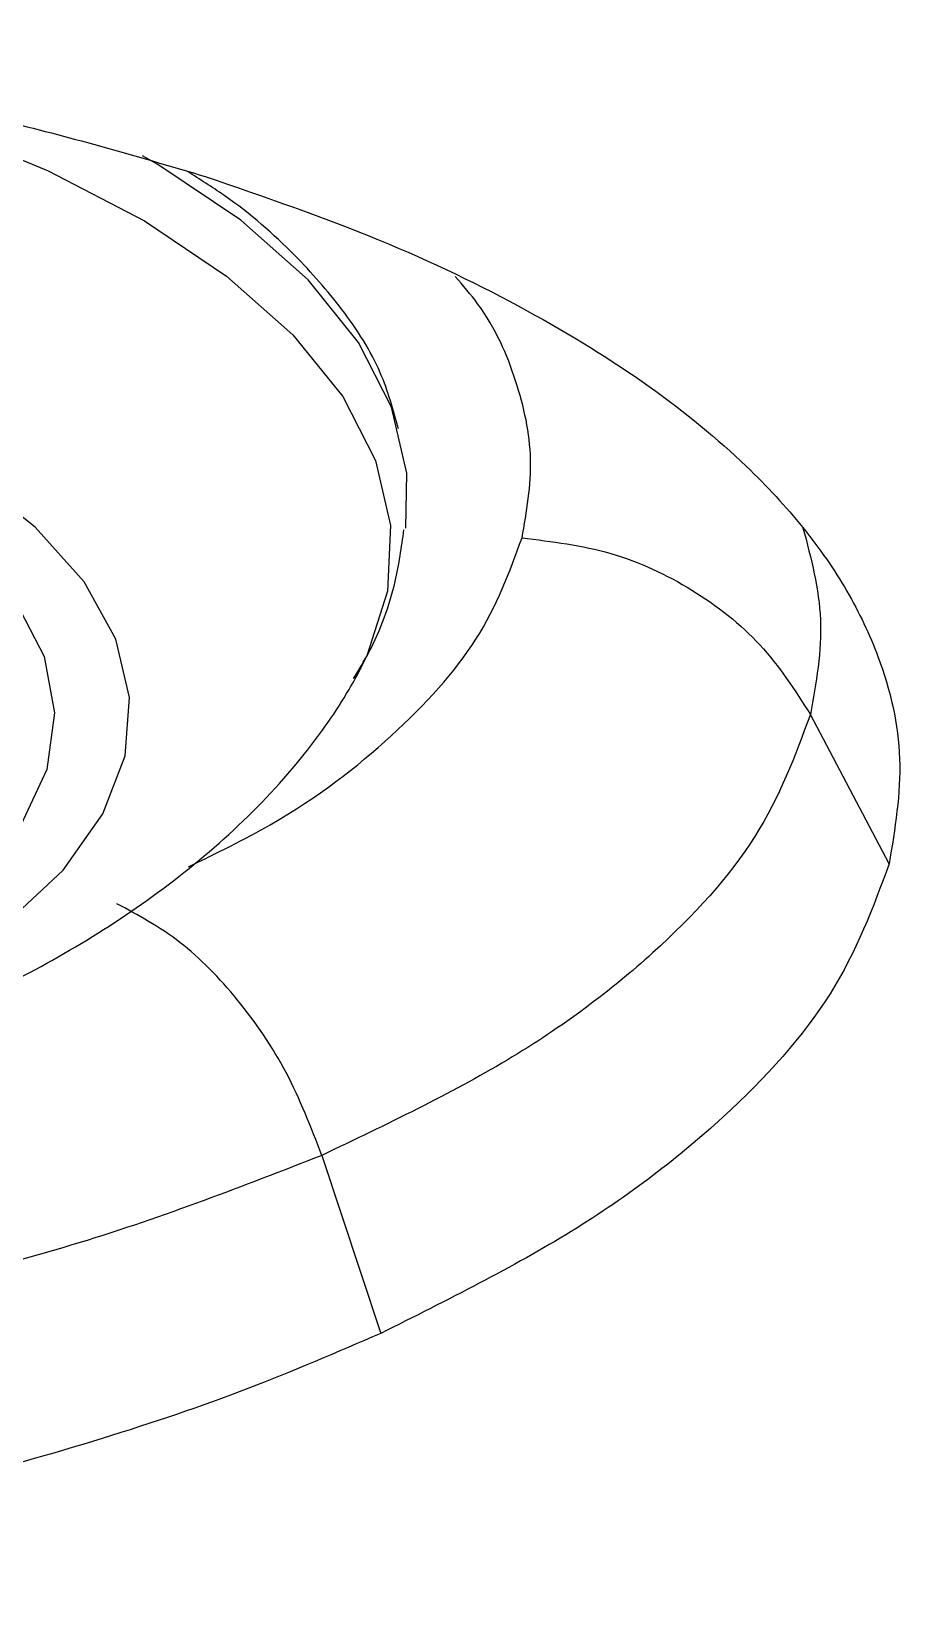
# Model space of a CAD drawing. Extents: x 1076 to 1148, y 508 to 635.
# Drawn here: x 1094.952 to 1095.625, y 582.821 to 584.032 of the extents above; entities that cross this region are included whole.
import ezdxf

# ---------------------------------------------------------------- set-up
doc = ezdxf.new("R2010")
doc.units = 0
doc.header["$MEASUREMENT"] = 0
doc.layers.add('1', color=4, linetype='Continuous')

# ---------------------------------------------------------------- blocks, each defined once
blk = doc.blocks.new('2026 TX')
at = {"layer": '1', "color": 3}
for p, q in [((19.8537, 63.5934), (19.7927, 63.709)), ((19.4146, 63.3678), (19.4602, 63.23))]:
    blk.add_line(p, q, dxfattribs=at)
at = {"layer": '1', "color": 3, "flags": 128}
for points in [[(18.9935, 64.2035), (19.0244, 64.1951), (19.118, 64.1648), (19.2027, 64.1299), (19.2773, 64.091), (19.3408, 64.0484), (19.3921, 64.0029), (19.4307, 63.9551), (19.456, 63.9057), (19.4676, 63.8552), (19.4654, 63.8046), (19.4494, 63.7544), (19.4411, 63.738)], [(19.4795, 63.8532), (19.4804, 63.8959), (19.4686, 63.9469), (19.443, 63.997), (19.4039, 64.0455), (19.3519, 64.0916), (19.2876, 64.1347), (19.2757, 64.1415)], [(19.1704, 63.5474), (19.2143, 63.5886), (19.2451, 63.6321), (19.2624, 63.6769), (19.2657, 63.7222), (19.255, 63.7674), (19.2305, 63.8116), (19.1927, 63.8539), (19.1422, 63.8937)], [(19.0371, 63.9097), (19.0936, 63.8764), (19.142, 63.8379), (19.1775, 63.7968), (19.1996, 63.754), (19.2076, 63.7102), (19.2016, 63.6664), (19.1815, 63.6234), (19.1479, 63.582), (19.1012, 63.543), (19.0426, 63.5072), (18.973, 63.4753), (18.8938, 63.4479)]]:
    blk.add_lwpolyline(points, dxfattribs=at)
at = {"layer": '1', "color": 3}
for points, knots in [([(18.0378, 64.199), (18.1075, 64.2088), (18.2362, 64.2267), (18.4195, 64.2369), (18.5692, 64.2382), (18.6787, 64.2344), (18.76, 64.2292), (18.8252, 64.2237), (18.8916, 64.2166), (18.9576, 64.2079), (19.0546, 64.1927), (19.1807, 64.1677), (19.276, 64.1397), (19.3242, 64.1255)], [0, 0, 0, 0, 0.159425, 0.294206, 0.404305, 0.489645, 0.537557, 0.586931, 0.637774, 0.690096, 0.741173, 0.868819, 1, 1, 1, 1]), ([(19.4739, 63.93), (19.4699, 63.9446), (19.4613, 63.9763), (19.4328, 64.0214), (19.3923, 64.0674), (19.3521, 64.1031), (19.3201, 64.1232), (19.3105, 64.1293)], [0, 0, 0, 0, 0.200517, 0.434464, 0.645964, 0.893301, 1, 1, 1, 1]), ([(19.3242, 64.1255), (19.3701, 64.1097), (19.4605, 64.0785), (19.5747, 64.0232), (19.67, 63.9643), (19.7392, 63.9074), (19.7885, 63.854), (19.8227, 63.8047), (19.8508, 63.7451), (19.8671, 63.6743), (19.8582, 63.6206), (19.8537, 63.5934)], [0, 0, 0, 0, 0.126247, 0.248896, 0.367956, 0.483427, 0.56764, 0.652304, 0.737509, 0.867335, 1, 1, 1, 1]), ([(19.5695, 63.8457), (19.5731, 63.866), (19.5801, 63.9066), (19.5666, 63.9674), (19.5462, 64.015), (19.5239, 64.0411), (19.5178, 64.0481)], [0, 0, 0, 0, 0.2968272, 0.5936501, 0.8904684, 1, 1, 1, 1]), ([(19.3114, 63.5911), (19.3331, 63.6018), (19.3958, 63.6324), (19.4718, 63.6919), (19.5404, 63.7665), (19.5598, 63.8193), (19.5695, 63.8457)], [0, 0, 0, 0, 0.150791, 0.433861, 0.71693, 1, 1, 1, 1]), ([(19.4391, 63.7368), (19.4432, 63.7435), (19.4574, 63.767), (19.4716, 63.8058), (19.4762, 63.8385), (19.4781, 63.8519)], [0, 0, 0, 0, 0.1914968, 0.6700939, 1, 1, 1, 1]), ([(19.5695, 63.8457), (19.5927, 63.8429), (19.6389, 63.8373), (19.7025, 63.8074), (19.757, 63.7649), (19.7807, 63.7277), (19.7927, 63.709)], [0, 0, 0, 0, 0.251193, 0.5, 0.748807, 1, 1, 1, 1]), ([(19.787, 63.8535), (19.7933, 63.8298), (19.8059, 63.7817), (19.7971, 63.7335), (19.7927, 63.709)], [0, 0, 0, 0, 0.492788, 1, 1, 1, 1]), ([(18.4822, 63.357), (18.4862, 63.357), (18.4988, 63.357), (18.5265, 63.3574), (18.5696, 63.3587), (18.6266, 63.362), (18.6932, 63.368), (18.7659, 63.3774), (18.8417, 63.3905), (18.9184, 63.4076), (18.995, 63.4289), (19.0704, 63.4549), (19.1445, 63.4861), (19.2164, 63.5234), (19.285, 63.5675), (19.3483, 63.619), (19.3996, 63.674), (19.4294, 63.7167), (19.4419, 63.7395), (19.4449, 63.7451)], [0, 0, 0, 0, 0.009627, 0.030806, 0.067327, 0.114784, 0.170666, 0.232171, 0.297583, 0.365752, 0.435988, 0.508853, 0.583926, 0.662039, 0.742315, 0.824688, 0.909371, 0.977921, 1, 1, 1, 1]), ([(19.7927, 63.709), (19.7809, 63.6772), (19.7574, 63.6136), (19.6755, 63.5235), (19.5643, 63.4394), (19.4645, 63.3917), (19.4146, 63.3678)], [0, 0, 0, 0, 0.2499997, 0.4999997, 0.7499991, 1, 1, 1, 1]), ([(19.8537, 63.5934), (19.8412, 63.5596), (19.8163, 63.4924), (19.7302, 63.3965), (19.6145, 63.3072), (19.5115, 63.2557), (19.4602, 63.23)], [0, 0, 0, 0, 0.253102, 0.504027, 0.752938, 1, 1, 1, 1]), ([(19.4146, 63.3678), (19.4061, 63.3896), (19.3893, 63.433), (19.3504, 63.4897), (19.3052, 63.5361), (19.2723, 63.5537), (19.2558, 63.5626)], [0, 0, 0, 0, 0.251193, 0.5, 0.748807, 1, 1, 1, 1]), ([(19.4146, 63.3678), (19.3538, 63.3441), (19.2323, 63.2967), (19.0155, 63.2459), (18.7829, 63.2108), (18.6201, 63.2039), (18.5388, 63.2005)], [0, 0, 0, 0, 0.249999, 0.500001, 0.749999, 1, 1, 1, 1]), ([(19.4602, 63.23), (19.4265, 63.2155), (19.3589, 63.1862), (19.2452, 63.1477), (19.123, 63.1135), (19.0005, 63.0861), (18.8787, 63.0646), (18.7572, 63.0481), (18.6265, 63.0357), (18.5038, 63.0292), (18.376, 63.0271), (18.2602, 63.0295), (18.1327, 63.0372), (17.9951, 63.0509), (17.8439, 63.0745), (17.6987, 63.1066), (17.616, 63.132), (17.5773, 63.144)], [0, 0, 0, 0, 0.067425, 0.135576, 0.20445, 0.27405, 0.331351, 0.39202, 0.456014, 0.523295, 0.570049, 0.641329, 0.691757, 0.75848, 0.848678, 0.929129, 1, 1, 1, 1])]:
    blk.add_open_spline(points, degree=3, knots=knots, dxfattribs=at)

msp = doc.modelspace()

# ---------------------------------------------------------------- block references
at = {"layer": '1'}
msp.add_blockref('2026 TX', (1075.7625, 519.7937), dxfattribs=at)

doc.saveas('drawing.dxf')
